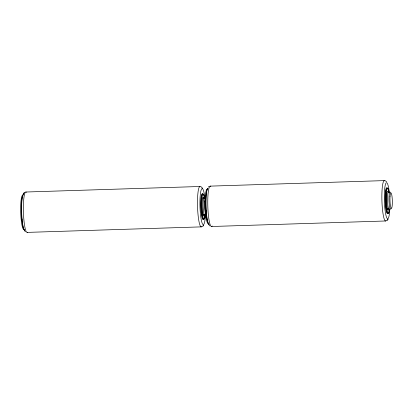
<?xml version="1.0" encoding="UTF-8"?>
<svg xmlns="http://www.w3.org/2000/svg" width="413" height="413" viewBox="0 0 413 413"><rect width="100%" height="100%" fill="white"/><g stroke="black" fill="none" stroke-linecap="round" stroke-linejoin="round"><path stroke-width="0.62" d="M23.551 193.614L24.682 192.381M202.432 226.51L203.557 225.276M386.811 220.619L387.941 219.386M23.448 193.774L23.985 192.876M203.124 226.009L203.661 225.111M387.508 220.124L388.044 219.226M208.369 186.991L209.066 186.49M25.792 192.019L199.902 186.5M210.176 186.129L384.286 180.61M211.59 226.5L385.701 220.981M27.206 232.39L201.322 226.871M385.329 180.76L386.656 181.813M200.95 186.65L202.742 188.39M209.814 225.896L208.756 224.61M25.436 231.786L24.372 230.5M201.926 226.339A20.201 3.067 88.2 0 1 197.564 207.295A20.201 3.067 88.2 0 1 200.517 186.784M27.516 232.23A20.201 3.067 88.2 0 1 23.417 211.776A20.201 3.067 88.2 0 1 26.406 192.308M205.411 215.256A18.053 2.741 88.2 0 1 201.446 220.661A18.053 2.741 88.2 0 1 200.522 192.954A18.053 2.741 88.2 0 1 204.817 197.471M24.46 230.051A18.053 2.741 88.2 0 1 21.652 212.819A18.053 2.741 88.2 0 1 23.205 194.709M23.469 194.378A18.053 2.741 88.2 0 1 23.742 194.234M24.522 230.273A18.053 2.741 88.2 0 1 21.388 210.96A18.053 2.741 88.2 0 1 23.809 194.28M24.078 229.421A17.191 2.612 88.2 0 1 20.712 212.587A17.191 2.612 88.2 0 1 22.932 195.148M21.29 204.688A12.896 1.957 88.2 0 1 21.378 203.728M21.987 220.036A12.896 1.957 88.2 0 1 21.843 218.952M21.404 213.526A12.896 1.957 88.2 0 1 21.368 212.654M21.502 204.678A12.896 1.957 88.2 0 1 21.59 203.723M203.929 218.286A12.896 1.957 88.2 0 1 200.847 208.333A12.896 1.957 88.2 0 1 202.675 193.914M204.884 215.188A12.896 1.957 88.2 0 1 202.096 215.932A12.896 1.957 88.2 0 1 201.503 197.409A12.896 1.957 88.2 0 1 204.332 197.879M205.235 215.034A12.467 1.895 88.2 0 1 202.556 215.612A12.467 1.895 88.2 0 1 201.962 197.853A12.467 1.895 88.2 0 1 204.662 197.853M204.993 214.925A8.596 1.306 88.2 0 1 203.113 206.102A8.596 1.306 88.2 0 1 204.616 198.457M203.222 215.101A0.862 0.764 -19.1 0 1 204.105 214.301M205.834 214.801A8.596 1.306 88.2 0 1 204.6 205.922A8.596 1.306 88.2 0 1 205.488 197.992M205.958 211.043A7.739 1.177 88.2 0 1 205.917 210.733M204.507 214.961A9.458 1.435 88.2 0 1 202.143 206.397A9.458 1.435 88.2 0 1 204.048 198.405M204.647 201.601A9.458 1.435 88.2 0 1 204.672 201.797M204.084 198.477A0.862 0.769 -20 0 1 203.914 197.987M386.305 220.449A20.201 3.067 88.2 0 1 381.942 201.405A20.201 3.067 88.2 0 1 384.901 180.899M212.194 225.968A20.201 3.067 88.2 0 1 207.832 206.928A20.201 3.067 88.2 0 1 210.79 186.418M389.789 209.365A18.053 2.741 88.2 0 1 385.788 214.584A18.053 2.741 88.2 0 1 384.957 186.686A18.053 2.741 88.2 0 1 389.283 192.355M209.117 224.378A18.053 2.741 88.2 0 1 206.035 206.887A18.053 2.741 88.2 0 1 207.853 188.488M208.906 224.388A18.053 2.741 88.2 0 1 205.793 205.973A18.053 2.741 88.2 0 1 207.915 188.354M208.209 223.603A17.191 2.612 88.2 0 1 205.096 206.696A17.191 2.612 88.2 0 1 207.058 189.247M206.092 211.895A12.896 1.957 88.2 0 1 205.979 210.656M388.137 212.901A12.896 1.957 88.2 0 1 385.195 201.781A12.896 1.957 88.2 0 1 387.058 188.029M389.268 209.298A12.896 1.957 88.2 0 1 386.48 210.041A12.896 1.957 88.2 0 1 385.881 191.518A12.896 1.957 88.2 0 1 388.71 191.988M389.619 209.143A12.467 1.895 88.2 0 1 386.914 209.582A12.467 1.895 88.2 0 1 386.382 191.678A12.467 1.895 88.2 0 1 389.123 192.412M389.495 208.787A8.596 1.306 88.2 0 1 387.539 201.461A8.596 1.306 88.2 0 1 388.747 192.179M387.606 209.21A0.862 0.764 -19.1 0 1 388.488 208.41M391.096 208.405A8.596 1.306 88.2 0 1 389.005 200.966A8.596 1.306 88.2 0 1 390.512 192.587M388.865 209.179A9.458 1.435 88.2 0 1 386.527 200.625A9.458 1.435 88.2 0 1 388.359 192.298M388.303 192.241A0.862 0.769 -20 0 1 388.297 192.102M390.017 196.676A7.739 1.177 88.2 0 0 391.379 208.333A7.739 1.177 88.2 0 0 392.056 196.789A7.739 1.177 88.2 0 0 390.017 196.676"/></g></svg>
